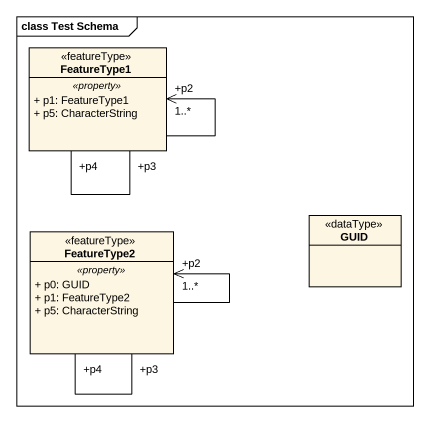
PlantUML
@startuml
mainframe class Test Schema
hide circle
hide empty members
skinparam classAttributeIconSize 0
class FeatureType1 <<featureType>> {
  .. <<property>> ..
  + p1: FeatureType1
  + p5: CharacterString
}
class GUID <<dataType>>
class FeatureType2 <<featureType>> {
  .. <<property>> ..
  + p0: GUID
  + p1: FeatureType2
  + p5: CharacterString
}
FeatureType1 --> "+p2\n1..*" FeatureType1
FeatureType1 "+p4" -- "+p3" FeatureType1
FeatureType2 --> "+p2\n1..*" FeatureType2
FeatureType2 "+p4" -- "+p3" FeatureType2
@enduml
